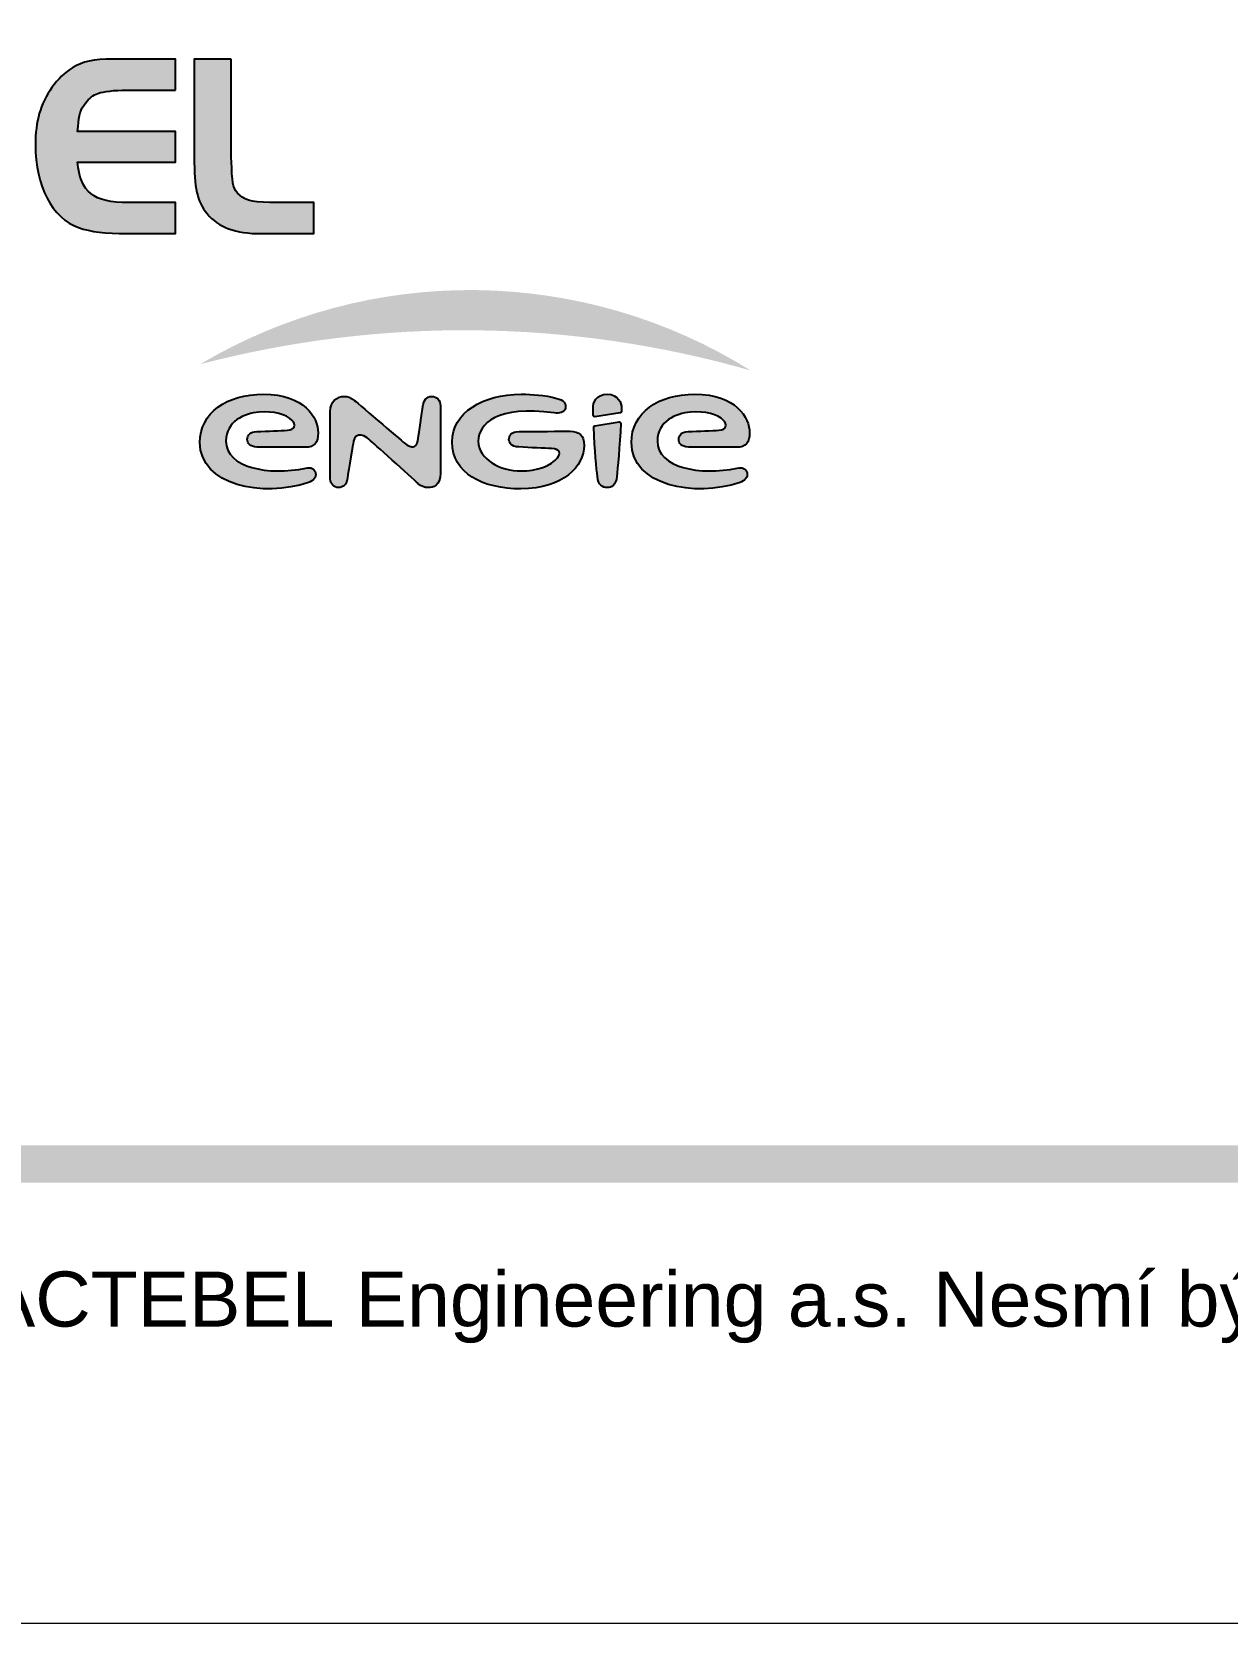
# Paper-space layout 'A3' of a CAD drawing. Header units: millimetres. Extents: x 151 to 571, y 160 to 457.
# Drawn here: x 221.73 to 254.29, y 159.96 to 203.32 of the extents above; entities that cross this region are included whole.
import ezdxf
from ezdxf.enums import TextEntityAlignment as Align

# ---------------------------------------------------------------- set-up
doc = ezdxf.new("R2010")
doc.units = ezdxf.units.MM
doc.header["$LTSCALE"] = 0.5
doc.layers.add('Border', color=7, linetype='Continuous', lineweight=0)
doc.layers.add('Border_TextCZ', color=7, linetype='Continuous', lineweight=0)
for name, color, linetype in [('Border_TextCZAtr', 7, 'Continuous'), ('BorderBW', 7, 'Continuous'), ('BorderColor', 7, 'Continuous')]:
    doc.layers.add(name, color=color, linetype=linetype)
doc.styles.add('Arial Unicode', font='ARIALUNI.TTF', dxfattribs={"width": 1.428571, "height": 0.007})
doc.styles.add('Arial_1.5', font='arial.ttf', dxfattribs={"height": 1.5})
doc.styles.add('Arial_4.0', font='arial.ttf', dxfattribs={"width": 0.9, "height": 4})
doc.styles.add('Arial_6.5', font='arial.ttf', dxfattribs={"width": 0.8, "height": 6.5})

# ---------------------------------------------------------------- blocks, each defined once
blk = doc.blocks.new('LogoTE')
at = {"layer": 'BorderColor', "true_color": 0x1c2691, "extrusion": (0, 0, -1)}
h = blk.add_hatch(color=164, dxfattribs=at)
edge = h.paths.add_edge_path()
edge.add_line((-12.851, 6.299), (-11.09, 6.299))
edge.add_spline(control_points=[(-11.09, 6.299), (-10.611, 6.299), (-10.253, 6.26), (-10.037, 6.184), (-9.867, 6.126), (-9.705, 6.004), (-9.583, 5.833), (-9.4, 5.603), (-9.344, 5.405), (-9.315, 4.977)], knot_values=[0, 0, 0, 0, 0.333333, 0.333333, 0.333333, 0.666667, 0.666667, 0.666667, 1, 1, 1, 1], degree=3, periodic=0)
edge.add_line((-9.315, 4.977), (-9.296, 4.805))
edge.add_line((-9.296, 4.805), (-12.851, 4.805))
edge.add_line((-12.851, 4.805), (-12.851, 3.683))
edge.add_line((-12.851, 3.683), (-9.296, 3.683))
edge.add_spline(control_points=[(-9.296, 3.683), (-9.392, 2.59), (-9.867, 2.219), (-11.146, 2.219)], knot_values=[0, 0, 0, 0, 1, 1, 1, 1], degree=3, periodic=0)
edge.add_line((-11.146, 2.219), (-12.851, 2.219))
edge.add_line((-12.851, 2.219), (-12.851, 1.088))
edge.add_line((-12.851, 1.088), (-11.09, 1.088))
edge.add_spline(control_points=[(-11.09, 1.088), (-10.31, 1.088), (-9.76, 1.155), (-9.334, 1.306), (-8.372, 1.647), (-7.765, 2.81), (-7.765, 4.312), (-7.765, 5.167), (-7.944, 5.804), (-8.363, 6.393), (-8.573, 6.698), (-8.841, 6.946), (-9.124, 7.126), (-9.468, 7.335), (-9.887, 7.43), (-10.572, 7.43)], knot_values=[0, 0, 0, 0, 0.2, 0.2, 0.2, 0.4, 0.4, 0.4, 0.6, 0.6, 0.6, 0.8, 0.8, 0.8, 1, 1, 1, 1], degree=3, periodic=0)
edge.add_line((-10.572, 7.43), (-12.851, 7.43))
edge.add_line((-12.851, 7.43), (-12.851, 6.299))
h = blk.add_hatch(color=164, dxfattribs=at)
edge = h.paths.add_edge_path()
edge.add_line((-14.873, 7.43), (-14.873, 3.864))
edge.add_line((-14.873, 3.864), (-14.893, 3.483))
edge.add_spline(control_points=[(-14.893, 3.483), (-14.92, 2.836), (-14.959, 2.694), (-15.186, 2.486), (-15.426, 2.276), (-15.711, 2.219), (-16.584, 2.219)], knot_values=[0, 0, 0, 0, 0.5, 0.5, 0.5, 1, 1, 1, 1], degree=3, periodic=0)
edge.add_line((-16.584, 2.219), (-17.878, 2.219))
edge.add_line((-17.878, 2.219), (-17.878, 1.088))
edge.add_line((-17.878, 1.088), (-15.976, 1.088))
edge.add_spline(control_points=[(-15.976, 1.088), (-15.016, 1.088), (-14.407, 1.315), (-13.999, 1.819), (-13.636, 2.257), (-13.532, 2.752), (-13.532, 3.864)], knot_values=[0, 0, 0, 0, 0.5, 0.5, 0.5, 1, 1, 1, 1], degree=3, periodic=0)
edge.add_line((-13.532, 3.864), (-13.532, 7.43))
edge.add_line((-13.532, 7.43), (-14.873, 7.43))
at = {"layer": 'BorderColor', "true_color": 0x00aaff}
blk.add_hatch(color=140, dxfattribs=at).paths.add_polyline_path([(33.736, -3.882, 0.280782), (13.747, -3.657, -0.13455)])
h = blk.add_hatch(color=140, dxfattribs=at)
edge = h.paths.add_edge_path()
edge.add_spline(control_points=[(17.582, -7.43), (16.23, -7.721), (14.685, -7.41), (14.685, -6.454), (14.685, -5.732), (15.354, -5.438), (15.88, -5.396), (16.435, -5.352), (16.867, -5.468), (17.09, -5.699), (17.229, -5.843), (17.191, -6.04), (16.918, -6.057), (16.665, -6.072), (16.195, -6.087), (15.801, -6.101), (15.579, -6.11), (15.46, -6.229), (15.46, -6.39), (15.46, -6.517), (15.555, -6.663), (15.811, -6.664), (16.179, -6.665), (17.113, -6.671), (17.577, -6.672), (17.882, -6.674), (18.033, -6.502), (18.033, -6.15), (18.033, -5.592), (17.528, -4.747), (16.049, -4.747), (14.709, -4.747), (13.74, -5.414), (13.74, -6.505), (13.74, -8.052), (16.016, -8.524), (17.685, -7.949), (17.843, -7.895), (17.985, -7.781), (17.939, -7.605), (17.901, -7.448), (17.771, -7.388), (17.582, -7.43)], knot_values=[0, 0, 0, 0, 0.071429, 0.071429, 0.071429, 0.142857, 0.142857, 0.142857, 0.214286, 0.214286, 0.214286, 0.285714, 0.285714, 0.285714, 0.357143, 0.357143, 0.357143, 0.428571, 0.428571, 0.428571, 0.5, 0.5, 0.5, 0.571429, 0.571429, 0.571429, 0.642857, 0.642857, 0.642857, 0.714286, 0.714286, 0.714286, 0.785714, 0.785714, 0.785714, 0.857143, 0.857143, 0.857143, 0.928571, 0.928571, 0.928571, 1, 1, 1, 1], degree=3, periodic=0)
h = blk.add_hatch(color=140, dxfattribs=at)
edge = h.paths.add_edge_path()
edge.add_spline(control_points=[(22.16, -4.825), (21.962, -4.825), (21.858, -4.988), (21.834, -5.186), (21.805, -5.404), (21.689, -6.164), (21.663, -6.356), (21.649, -6.472), (21.64, -6.593), (21.527, -6.642), (21.416, -6.692), (21.279, -6.616), (21.162, -6.517)], knot_values=[0, 0, 0, 0, 0.25, 0.25, 0.25, 0.5, 0.5, 0.5, 0.75, 0.75, 0.75, 1, 1, 1, 1], degree=3, periodic=0)
edge.add_line((21.162, -6.517), (19.324, -4.952))
edge.add_spline(control_points=[(19.324, -4.952), (19.227, -4.866), (19.102, -4.825), (18.983, -4.825), (18.724, -4.825), (18.474, -4.986), (18.474, -5.381)], knot_values=[0, 0, 0, 0, 0.5, 0.5, 0.5, 1, 1, 1, 1], degree=3, periodic=0)
edge.add_line((18.474, -5.381), (18.474, -7.825))
edge.add_spline(control_points=[(18.474, -7.825), (18.474, -8.015), (18.608, -8.137), (18.768, -8.137), (18.945, -8.137), (19.06, -8.02), (19.086, -7.848), (19.086, -7.848), (19.276, -6.683), (19.299, -6.553), (19.324, -6.402), (19.348, -6.283), (19.494, -6.239), (19.625, -6.197), (19.751, -6.274), (19.938, -6.437), (20.121, -6.596), (21.671, -7.996), (21.671, -7.996), (21.789, -8.096), (21.875, -8.137), (22.043, -8.137), (22.195, -8.137), (22.472, -8.075), (22.472, -7.609)], knot_values=[0, 0, 0, 0, 0.125, 0.125, 0.125, 0.25, 0.25, 0.25, 0.375, 0.375, 0.375, 0.5, 0.5, 0.5, 0.625, 0.625, 0.625, 0.75, 0.75, 0.75, 0.875, 0.875, 0.875, 1, 1, 1, 1], degree=3, periodic=0)
edge.add_line((22.472, -7.609), (22.472, -5.175))
edge.add_spline(control_points=[(22.472, -5.175), (22.472, -4.949), (22.333, -4.825), (22.16, -4.825)], knot_values=[0, 0, 0, 0, 1, 1, 1, 1], degree=3, periodic=0)
h = blk.add_hatch(color=140, dxfattribs=at)
edge = h.paths.add_edge_path()
edge.add_spline(control_points=[(27.183, -6.091), (26.878, -6.091), (25.933, -6.099), (25.329, -6.1), (25.036, -6.101), (24.962, -6.258), (24.962, -6.388), (24.962, -6.502), (25.042, -6.649), (25.316, -6.663), (25.731, -6.685), (26.263, -6.709), (26.506, -6.722), (26.836, -6.738), (26.84, -6.908), (26.729, -7.053), (26.504, -7.344), (25.961, -7.535), (25.397, -7.535), (24.658, -7.535), (23.847, -7.115), (23.847, -6.45), (23.847, -5.826), (24.542, -5.138), (26.606, -5.428), (26.788, -5.454), (26.967, -5.421), (27.012, -5.253), (27.059, -5.075), (26.943, -4.96), (26.708, -4.898), (26.241, -4.775), (25.814, -4.747), (25.407, -4.747), (24.016, -4.747), (22.903, -5.41), (22.903, -6.481), (22.903, -7.625), (24.013, -8.185), (25.397, -8.185), (26.942, -8.185), (27.695, -7.344), (27.695, -6.609), (27.695, -6.234), (27.504, -6.091), (27.183, -6.091)], knot_values=[0, 0, 0, 0, 0.066667, 0.066667, 0.066667, 0.133333, 0.133333, 0.133333, 0.2, 0.2, 0.2, 0.266667, 0.266667, 0.266667, 0.333333, 0.333333, 0.333333, 0.4, 0.4, 0.4, 0.466667, 0.466667, 0.466667, 0.533333, 0.533333, 0.533333, 0.6, 0.6, 0.6, 0.666667, 0.666667, 0.666667, 0.733333, 0.733333, 0.733333, 0.8, 0.8, 0.8, 0.866667, 0.866667, 0.866667, 0.933333, 0.933333, 0.933333, 1, 1, 1, 1], degree=3, periodic=0)
h = blk.add_hatch(color=140, dxfattribs=at)
edge = h.paths.add_edge_path()
edge.add_spline(control_points=[(28.532, -4.747), (28.128, -4.747), (28.01, -5.062), (28.016, -5.256), (28.017, -5.292), (28.02, -5.392), (28.026, -5.516), (28.027, -5.544), (28.053, -5.57), (28.087, -5.566)], knot_values=[0, 0, 0, 0, 0.333333, 0.333333, 0.333333, 0.666667, 0.666667, 0.666667, 1, 1, 1, 1], degree=3, periodic=0)
edge.add_line((28.087, -5.566), (29.004, -5.417))
edge.add_spline(control_points=[(29.004, -5.417), (29.033, -5.411), (29.047, -5.39), (29.048, -5.367), (29.051, -5.323), (29.052, -5.279), (29.052, -5.258), (29.057, -5.072), (28.937, -4.747), (28.532, -4.747)], knot_values=[0, 0, 0, 0, 0.333333, 0.333333, 0.333333, 0.666667, 0.666667, 0.666667, 1, 1, 1, 1], degree=3, periodic=0)
h = blk.add_hatch(color=140, dxfattribs=at)
edge = h.paths.add_edge_path()
edge.add_spline(control_points=[(33.25, -7.43), (31.9, -7.721), (30.354, -7.41), (30.354, -6.454), (30.354, -5.732), (31.024, -5.438), (31.551, -5.396), (32.103, -5.352), (32.538, -5.468), (32.76, -5.699), (32.9, -5.843), (32.861, -6.04), (32.587, -6.057), (32.336, -6.072), (31.863, -6.087), (31.471, -6.101), (31.249, -6.11), (31.13, -6.229), (31.13, -6.39), (31.13, -6.517), (31.226, -6.663), (31.481, -6.664), (31.85, -6.665), (32.783, -6.671), (33.247, -6.672), (33.552, -6.674), (33.704, -6.502), (33.704, -6.15), (33.704, -5.592), (33.197, -4.747), (31.719, -4.747), (30.379, -4.747), (29.41, -5.414), (29.41, -6.505), (29.41, -8.052), (31.687, -8.524), (33.355, -7.949), (33.512, -7.895), (33.656, -7.781), (33.61, -7.605), (33.571, -7.448), (33.441, -7.388), (33.25, -7.43)], knot_values=[0, 0, 0, 0, 0.071429, 0.071429, 0.071429, 0.142857, 0.142857, 0.142857, 0.214286, 0.214286, 0.214286, 0.285714, 0.285714, 0.285714, 0.357143, 0.357143, 0.357143, 0.428571, 0.428571, 0.428571, 0.5, 0.5, 0.5, 0.571429, 0.571429, 0.571429, 0.642857, 0.642857, 0.642857, 0.714286, 0.714286, 0.714286, 0.785714, 0.785714, 0.785714, 0.857143, 0.857143, 0.857143, 0.928571, 0.928571, 0.928571, 1, 1, 1, 1], degree=3, periodic=0)
h = blk.add_hatch(color=140, dxfattribs=at)
edge = h.paths.add_edge_path()
edge.add_spline(control_points=[(28.042, -5.942), (28.073, -6.786), (28.151, -7.485), (28.174, -7.731), (28.203, -8.047), (28.366, -8.137), (28.53, -8.137), (28.688, -8.137), (28.855, -8.055), (28.884, -7.734), (28.907, -7.463), (28.987, -6.628), (29.026, -5.803), (29.028, -5.76), (28.997, -5.741), (28.964, -5.747)], knot_values=[0, 0, 0, 0, 0.2, 0.2, 0.2, 0.4, 0.4, 0.4, 0.6, 0.6, 0.6, 0.8, 0.8, 0.8, 1, 1, 1, 1], degree=3, periodic=0)
edge.add_line((28.964, -5.747), (28.085, -5.89))
edge.add_spline(control_points=[(28.085, -5.89), (28.061, -5.896), (28.041, -5.917), (28.042, -5.942)], knot_values=[0, 0, 0, 0, 1, 1, 1, 1], degree=3, periodic=0)
at = {"layer": 'BorderColor', "color": 164, "true_color": 0x1c2691}
for points, knots in [([(12.851, 6.299), (12.851, 6.299), (11.09, 6.299), (11.09, 6.299), (10.611, 6.299), (10.253, 6.26), (10.037, 6.184), (9.867, 6.126), (9.705, 6.004), (9.583, 5.833), (9.4, 5.603), (9.344, 5.405), (9.315, 4.977), (9.315, 4.977), (9.296, 4.805), (9.296, 4.805), (9.296, 4.805), (12.851, 4.805), (12.851, 4.805), (12.851, 4.805), (12.851, 3.683), (12.851, 3.683), (12.851, 3.683), (9.296, 3.683), (9.296, 3.683), (9.392, 2.59), (9.867, 2.219), (11.146, 2.219), (11.146, 2.219), (12.851, 2.219), (12.851, 2.219), (12.851, 2.219), (12.851, 1.088), (12.851, 1.088), (12.851, 1.088), (11.09, 1.088), (11.09, 1.088), (10.31, 1.088), (9.76, 1.155), (9.334, 1.306), (8.372, 1.647), (7.765, 2.81), (7.765, 4.312), (7.765, 5.167), (7.944, 5.804), (8.363, 6.393), (8.573, 6.698), (8.841, 6.946), (9.124, 7.126), (9.468, 7.335), (9.887, 7.43), (10.572, 7.43), (10.572, 7.43), (12.851, 7.43), (12.851, 7.43), (12.851, 7.43), (12.851, 6.299), (12.851, 6.299)], [0, 0, 0, 0, 1, 1, 1, 2, 2, 2, 3, 3, 3, 4, 4, 4, 5, 5, 5, 6, 6, 6, 7, 7, 7, 8, 8, 8, 9, 9, 9, 10, 10, 10, 11, 11, 11, 12, 12, 12, 13, 13, 13, 14, 14, 14, 15, 15, 15, 16, 16, 16, 17, 17, 17, 18, 18, 18, 19, 19, 19, 19]), ([(14.873, 7.43), (14.873, 7.43), (14.873, 3.864), (14.873, 3.864), (14.873, 3.864), (14.893, 3.483), (14.893, 3.483), (14.92, 2.836), (14.959, 2.694), (15.186, 2.486), (15.426, 2.276), (15.711, 2.219), (16.584, 2.219), (16.584, 2.219), (17.878, 2.219), (17.878, 2.219), (17.878, 2.219), (17.878, 1.088), (17.878, 1.088), (17.878, 1.088), (16.439, 1.088), (16.439, 1.088), (16.439, 1.088), (15.976, 1.088), (15.976, 1.088), (15.016, 1.088), (14.407, 1.315), (13.999, 1.819), (13.636, 2.257), (13.532, 2.752), (13.532, 3.864), (13.532, 3.864), (13.532, 7.43), (13.532, 7.43), (13.532, 7.43), (14.873, 7.43), (14.873, 7.43)], [0, 0, 0, 0, 1, 1, 1, 2, 2, 2, 3, 3, 3, 4, 4, 4, 5, 5, 5, 6, 6, 6, 7, 7, 7, 8, 8, 8, 9, 9, 9, 10, 10, 10, 11, 11, 11, 12, 12, 12, 12])]:
    blk.add_open_spline(points, degree=3, knots=knots, dxfattribs=at)
at = {"layer": 'BorderColor', "color": 140, "true_color": 0x00aaff}
for points, knots in [([(17.582, -7.43), (16.23, -7.721), (14.685, -7.41), (14.685, -6.454), (14.685, -5.732), (15.354, -5.438), (15.88, -5.396), (16.435, -5.352), (16.867, -5.468), (17.09, -5.699), (17.229, -5.843), (17.191, -6.04), (16.918, -6.057), (16.665, -6.072), (16.195, -6.087), (15.801, -6.101), (15.579, -6.11), (15.46, -6.229), (15.46, -6.39), (15.46, -6.517), (15.555, -6.663), (15.811, -6.664), (16.179, -6.665), (17.113, -6.671), (17.577, -6.672), (17.882, -6.674), (18.033, -6.502), (18.033, -6.15), (18.033, -5.592), (17.528, -4.747), (16.049, -4.747), (14.709, -4.747), (13.74, -5.414), (13.74, -6.505), (13.74, -8.052), (16.016, -8.524), (17.685, -7.949), (17.843, -7.895), (17.985, -7.781), (17.939, -7.605), (17.901, -7.448), (17.771, -7.388), (17.582, -7.43)], [0, 0, 0, 0, 1, 1, 1, 2, 2, 2, 3, 3, 3, 4, 4, 4, 5, 5, 5, 6, 6, 6, 7, 7, 7, 8, 8, 8, 9, 9, 9, 10, 10, 10, 11, 11, 11, 12, 12, 12, 13, 13, 13, 14, 14, 14, 14]), ([(22.16, -4.825), (21.962, -4.825), (21.858, -4.988), (21.834, -5.186), (21.805, -5.404), (21.689, -6.164), (21.663, -6.356), (21.649, -6.472), (21.64, -6.593), (21.527, -6.642), (21.416, -6.692), (21.279, -6.616), (21.162, -6.517), (21.046, -6.418), (19.324, -4.952), (19.324, -4.952), (19.227, -4.866), (19.102, -4.825), (18.983, -4.825), (18.724, -4.825), (18.474, -4.986), (18.474, -5.381), (18.474, -5.381), (18.474, -7.825), (18.474, -7.825), (18.474, -8.015), (18.608, -8.137), (18.768, -8.137), (18.945, -8.137), (19.06, -8.02), (19.086, -7.848), (19.086, -7.848), (19.276, -6.683), (19.299, -6.553), (19.324, -6.402), (19.348, -6.283), (19.494, -6.239), (19.625, -6.197), (19.751, -6.274), (19.938, -6.437), (20.121, -6.596), (21.671, -7.996), (21.671, -7.996), (21.789, -8.096), (21.875, -8.137), (22.043, -8.137), (22.195, -8.137), (22.472, -8.075), (22.472, -7.609), (22.472, -7.609), (22.472, -5.175), (22.472, -5.175), (22.472, -4.949), (22.333, -4.825), (22.16, -4.825)], [0, 0, 0, 0, 1, 1, 1, 2, 2, 2, 3, 3, 3, 4, 4, 4, 5, 5, 5, 6, 6, 6, 7, 7, 7, 8, 8, 8, 9, 9, 9, 10, 10, 10, 11, 11, 11, 12, 12, 12, 13, 13, 13, 14, 14, 14, 15, 15, 15, 16, 16, 16, 17, 17, 17, 18, 18, 18, 18]), ([(27.183, -6.091), (26.878, -6.091), (25.933, -6.099), (25.329, -6.1), (25.036, -6.101), (24.962, -6.258), (24.962, -6.388), (24.962, -6.502), (25.042, -6.649), (25.316, -6.663), (25.731, -6.685), (26.263, -6.709), (26.506, -6.722), (26.836, -6.738), (26.84, -6.908), (26.729, -7.053), (26.504, -7.344), (25.961, -7.535), (25.397, -7.535), (24.658, -7.535), (23.847, -7.115), (23.847, -6.45), (23.847, -5.826), (24.542, -5.138), (26.606, -5.428), (26.788, -5.454), (26.967, -5.421), (27.012, -5.253), (27.059, -5.075), (26.943, -4.96), (26.708, -4.898), (26.241, -4.775), (25.814, -4.747), (25.407, -4.747), (24.016, -4.747), (22.903, -5.41), (22.903, -6.481), (22.903, -7.625), (24.013, -8.185), (25.397, -8.185), (26.942, -8.185), (27.695, -7.344), (27.695, -6.609), (27.695, -6.234), (27.504, -6.091), (27.183, -6.091)], [0, 0, 0, 0, 1, 1, 1, 2, 2, 2, 3, 3, 3, 4, 4, 4, 5, 5, 5, 6, 6, 6, 7, 7, 7, 8, 8, 8, 9, 9, 9, 10, 10, 10, 11, 11, 11, 12, 12, 12, 13, 13, 13, 14, 14, 14, 15, 15, 15, 15]), ([(28.532, -4.747), (28.128, -4.747), (28.01, -5.062), (28.016, -5.256), (28.017, -5.292), (28.02, -5.392), (28.026, -5.516), (28.027, -5.544), (28.053, -5.57), (28.087, -5.566), (28.087, -5.566), (29.004, -5.417), (29.004, -5.417), (29.033, -5.411), (29.047, -5.39), (29.048, -5.367), (29.051, -5.323), (29.052, -5.279), (29.052, -5.258), (29.057, -5.072), (28.937, -4.747), (28.532, -4.747)], [0, 0, 0, 0, 1, 1, 1, 2, 2, 2, 3, 3, 3, 4, 4, 4, 5, 5, 5, 6, 6, 6, 7, 7, 7, 7]), ([(33.25, -7.43), (31.9, -7.721), (30.354, -7.41), (30.354, -6.454), (30.354, -5.732), (31.024, -5.438), (31.551, -5.396), (32.103, -5.352), (32.538, -5.468), (32.76, -5.699), (32.9, -5.843), (32.861, -6.04), (32.587, -6.057), (32.336, -6.072), (31.863, -6.087), (31.471, -6.101), (31.249, -6.11), (31.13, -6.229), (31.13, -6.39), (31.13, -6.517), (31.226, -6.663), (31.481, -6.664), (31.85, -6.665), (32.783, -6.671), (33.247, -6.672), (33.552, -6.674), (33.704, -6.502), (33.704, -6.15), (33.704, -5.592), (33.197, -4.747), (31.719, -4.747), (30.379, -4.747), (29.41, -5.414), (29.41, -6.505), (29.41, -8.052), (31.687, -8.524), (33.355, -7.949), (33.512, -7.895), (33.656, -7.781), (33.61, -7.605), (33.571, -7.448), (33.441, -7.388), (33.25, -7.43)], [0, 0, 0, 0, 1, 1, 1, 2, 2, 2, 3, 3, 3, 4, 4, 4, 5, 5, 5, 6, 6, 6, 7, 7, 7, 8, 8, 8, 9, 9, 9, 10, 10, 10, 11, 11, 11, 12, 12, 12, 13, 13, 13, 14, 14, 14, 14]), ([(28.042, -5.942), (28.073, -6.786), (28.151, -7.485), (28.174, -7.731), (28.203, -8.047), (28.366, -8.137), (28.53, -8.137), (28.688, -8.137), (28.855, -8.055), (28.884, -7.734), (28.907, -7.463), (28.987, -6.628), (29.026, -5.803), (29.028, -5.76), (28.997, -5.741), (28.964, -5.747), (28.964, -5.747), (28.085, -5.89), (28.085, -5.89), (28.061, -5.896), (28.041, -5.917), (28.042, -5.942)], [0, 0, 0, 0, 1, 1, 1, 2, 2, 2, 3, 3, 3, 4, 4, 4, 5, 5, 5, 6, 6, 6, 7, 7, 7, 7])]:
    blk.add_open_spline(points, degree=3, knots=knots, dxfattribs=at)
blk = doc.blocks.new('LogoTEbw')
at = {"layer": 'BorderBW', "extrusion": (0, 0, -1)}
h = blk.add_hatch(color=256, dxfattribs=at)
edge = h.paths.add_edge_path()
edge.add_line((-12.851, 6.299), (-11.09, 6.299))
edge.add_spline(control_points=[(-11.09, 6.299), (-10.611, 6.299), (-10.253, 6.26), (-10.037, 6.184), (-9.867, 6.126), (-9.705, 6.004), (-9.583, 5.833), (-9.4, 5.603), (-9.344, 5.405), (-9.315, 4.977)], knot_values=[0, 0, 0, 0, 0.333333, 0.333333, 0.333333, 0.666667, 0.666667, 0.666667, 1, 1, 1, 1], degree=3, periodic=0)
edge.add_line((-9.315, 4.977), (-9.296, 4.805))
edge.add_line((-9.296, 4.805), (-12.851, 4.805))
edge.add_line((-12.851, 4.805), (-12.851, 3.683))
edge.add_line((-12.851, 3.683), (-9.296, 3.683))
edge.add_spline(control_points=[(-9.296, 3.683), (-9.392, 2.59), (-9.867, 2.219), (-11.146, 2.219)], knot_values=[0, 0, 0, 0, 1, 1, 1, 1], degree=3, periodic=0)
edge.add_line((-11.146, 2.219), (-12.851, 2.219))
edge.add_line((-12.851, 2.219), (-12.851, 1.088))
edge.add_line((-12.851, 1.088), (-11.09, 1.088))
edge.add_spline(control_points=[(-11.09, 1.088), (-10.31, 1.088), (-9.76, 1.155), (-9.334, 1.306), (-8.372, 1.647), (-7.765, 2.81), (-7.765, 4.312), (-7.765, 5.167), (-7.944, 5.804), (-8.363, 6.393), (-8.573, 6.698), (-8.841, 6.946), (-9.124, 7.126), (-9.468, 7.335), (-9.887, 7.43), (-10.572, 7.43)], knot_values=[0, 0, 0, 0, 0.2, 0.2, 0.2, 0.4, 0.4, 0.4, 0.6, 0.6, 0.6, 0.8, 0.8, 0.8, 1, 1, 1, 1], degree=3, periodic=0)
edge.add_line((-10.572, 7.43), (-12.851, 7.43))
edge.add_line((-12.851, 7.43), (-12.851, 6.299))
h = blk.add_hatch(color=256, dxfattribs=at)
edge = h.paths.add_edge_path()
edge.add_line((-14.873, 7.43), (-14.873, 3.864))
edge.add_line((-14.873, 3.864), (-14.893, 3.483))
edge.add_spline(control_points=[(-14.893, 3.483), (-14.92, 2.836), (-14.959, 2.694), (-15.186, 2.486), (-15.426, 2.276), (-15.711, 2.219), (-16.584, 2.219)], knot_values=[0, 0, 0, 0, 0.5, 0.5, 0.5, 1, 1, 1, 1], degree=3, periodic=0)
edge.add_line((-16.584, 2.219), (-17.878, 2.219))
edge.add_line((-17.878, 2.219), (-17.878, 1.088))
edge.add_line((-17.878, 1.088), (-15.976, 1.088))
edge.add_spline(control_points=[(-15.976, 1.088), (-15.016, 1.088), (-14.407, 1.315), (-13.999, 1.819), (-13.636, 2.257), (-13.532, 2.752), (-13.532, 3.864)], knot_values=[0, 0, 0, 0, 0.5, 0.5, 0.5, 1, 1, 1, 1], degree=3, periodic=0)
edge.add_line((-13.532, 3.864), (-13.532, 7.43))
edge.add_line((-13.532, 7.43), (-14.873, 7.43))
at = {"layer": 'BorderBW'}
blk.add_hatch(color=256, dxfattribs=at).paths.add_polyline_path([(33.736, -3.882, 0.280782), (13.747, -3.657, -0.13455)])
h = blk.add_hatch(color=256, dxfattribs=at)
edge = h.paths.add_edge_path()
edge.add_spline(control_points=[(17.582, -7.43), (16.23, -7.721), (14.685, -7.41), (14.685, -6.454), (14.685, -5.732), (15.354, -5.438), (15.88, -5.396), (16.435, -5.352), (16.867, -5.468), (17.09, -5.699), (17.229, -5.843), (17.191, -6.04), (16.918, -6.057), (16.665, -6.072), (16.195, -6.087), (15.801, -6.101), (15.579, -6.11), (15.46, -6.229), (15.46, -6.39), (15.46, -6.517), (15.555, -6.663), (15.811, -6.664), (16.179, -6.665), (17.113, -6.671), (17.577, -6.672), (17.882, -6.674), (18.033, -6.502), (18.033, -6.15), (18.033, -5.592), (17.528, -4.747), (16.049, -4.747), (14.709, -4.747), (13.74, -5.414), (13.74, -6.505), (13.74, -8.052), (16.016, -8.524), (17.685, -7.949), (17.843, -7.895), (17.985, -7.781), (17.939, -7.605), (17.901, -7.448), (17.771, -7.388), (17.582, -7.43)], knot_values=[0, 0, 0, 0, 0.071429, 0.071429, 0.071429, 0.142857, 0.142857, 0.142857, 0.214286, 0.214286, 0.214286, 0.285714, 0.285714, 0.285714, 0.357143, 0.357143, 0.357143, 0.428571, 0.428571, 0.428571, 0.5, 0.5, 0.5, 0.571429, 0.571429, 0.571429, 0.642857, 0.642857, 0.642857, 0.714286, 0.714286, 0.714286, 0.785714, 0.785714, 0.785714, 0.857143, 0.857143, 0.857143, 0.928571, 0.928571, 0.928571, 1, 1, 1, 1], degree=3, periodic=0)
h = blk.add_hatch(color=256, dxfattribs=at)
edge = h.paths.add_edge_path()
edge.add_spline(control_points=[(22.16, -4.825), (21.962, -4.825), (21.858, -4.988), (21.834, -5.186), (21.805, -5.404), (21.689, -6.164), (21.663, -6.356), (21.649, -6.472), (21.64, -6.593), (21.527, -6.642), (21.416, -6.692), (21.279, -6.616), (21.162, -6.517)], knot_values=[0, 0, 0, 0, 0.25, 0.25, 0.25, 0.5, 0.5, 0.5, 0.75, 0.75, 0.75, 1, 1, 1, 1], degree=3, periodic=0)
edge.add_line((21.162, -6.517), (19.324, -4.952))
edge.add_spline(control_points=[(19.324, -4.952), (19.227, -4.866), (19.102, -4.825), (18.983, -4.825), (18.724, -4.825), (18.474, -4.986), (18.474, -5.381)], knot_values=[0, 0, 0, 0, 0.5, 0.5, 0.5, 1, 1, 1, 1], degree=3, periodic=0)
edge.add_line((18.474, -5.381), (18.474, -7.825))
edge.add_spline(control_points=[(18.474, -7.825), (18.474, -8.015), (18.608, -8.137), (18.768, -8.137), (18.945, -8.137), (19.06, -8.02), (19.086, -7.848), (19.086, -7.848), (19.276, -6.683), (19.299, -6.553), (19.324, -6.402), (19.348, -6.283), (19.494, -6.239), (19.625, -6.197), (19.751, -6.274), (19.938, -6.437), (20.121, -6.596), (21.671, -7.996), (21.671, -7.996), (21.789, -8.096), (21.875, -8.137), (22.043, -8.137), (22.195, -8.137), (22.472, -8.075), (22.472, -7.609)], knot_values=[0, 0, 0, 0, 0.125, 0.125, 0.125, 0.25, 0.25, 0.25, 0.375, 0.375, 0.375, 0.5, 0.5, 0.5, 0.625, 0.625, 0.625, 0.75, 0.75, 0.75, 0.875, 0.875, 0.875, 1, 1, 1, 1], degree=3, periodic=0)
edge.add_line((22.472, -7.609), (22.472, -5.175))
edge.add_spline(control_points=[(22.472, -5.175), (22.472, -4.949), (22.333, -4.825), (22.16, -4.825)], knot_values=[0, 0, 0, 0, 1, 1, 1, 1], degree=3, periodic=0)
h = blk.add_hatch(color=256, dxfattribs=at)
edge = h.paths.add_edge_path()
edge.add_spline(control_points=[(27.183, -6.091), (26.878, -6.091), (25.933, -6.099), (25.329, -6.1), (25.036, -6.101), (24.962, -6.258), (24.962, -6.388), (24.962, -6.502), (25.042, -6.649), (25.316, -6.663), (25.731, -6.685), (26.263, -6.709), (26.506, -6.722), (26.836, -6.738), (26.84, -6.908), (26.729, -7.053), (26.504, -7.344), (25.961, -7.535), (25.397, -7.535), (24.658, -7.535), (23.847, -7.115), (23.847, -6.45), (23.847, -5.826), (24.542, -5.138), (26.606, -5.428), (26.788, -5.454), (26.967, -5.421), (27.012, -5.253), (27.059, -5.075), (26.943, -4.96), (26.708, -4.898), (26.241, -4.775), (25.814, -4.747), (25.407, -4.747), (24.016, -4.747), (22.903, -5.41), (22.903, -6.481), (22.903, -7.625), (24.013, -8.185), (25.397, -8.185), (26.942, -8.185), (27.695, -7.344), (27.695, -6.609), (27.695, -6.234), (27.504, -6.091), (27.183, -6.091)], knot_values=[0, 0, 0, 0, 0.066667, 0.066667, 0.066667, 0.133333, 0.133333, 0.133333, 0.2, 0.2, 0.2, 0.266667, 0.266667, 0.266667, 0.333333, 0.333333, 0.333333, 0.4, 0.4, 0.4, 0.466667, 0.466667, 0.466667, 0.533333, 0.533333, 0.533333, 0.6, 0.6, 0.6, 0.666667, 0.666667, 0.666667, 0.733333, 0.733333, 0.733333, 0.8, 0.8, 0.8, 0.866667, 0.866667, 0.866667, 0.933333, 0.933333, 0.933333, 1, 1, 1, 1], degree=3, periodic=0)
h = blk.add_hatch(color=256, dxfattribs=at)
edge = h.paths.add_edge_path()
edge.add_spline(control_points=[(28.532, -4.747), (28.128, -4.747), (28.01, -5.062), (28.016, -5.256), (28.017, -5.292), (28.02, -5.392), (28.026, -5.516), (28.027, -5.544), (28.053, -5.57), (28.087, -5.566)], knot_values=[0, 0, 0, 0, 0.333333, 0.333333, 0.333333, 0.666667, 0.666667, 0.666667, 1, 1, 1, 1], degree=3, periodic=0)
edge.add_line((28.087, -5.566), (29.004, -5.417))
edge.add_spline(control_points=[(29.004, -5.417), (29.033, -5.411), (29.047, -5.39), (29.048, -5.367), (29.051, -5.323), (29.052, -5.279), (29.052, -5.258), (29.057, -5.072), (28.937, -4.747), (28.532, -4.747)], knot_values=[0, 0, 0, 0, 0.333333, 0.333333, 0.333333, 0.666667, 0.666667, 0.666667, 1, 1, 1, 1], degree=3, periodic=0)
h = blk.add_hatch(color=256, dxfattribs=at)
edge = h.paths.add_edge_path()
edge.add_spline(control_points=[(33.25, -7.43), (31.9, -7.721), (30.354, -7.41), (30.354, -6.454), (30.354, -5.732), (31.024, -5.438), (31.551, -5.396), (32.103, -5.352), (32.538, -5.468), (32.76, -5.699), (32.9, -5.843), (32.861, -6.04), (32.587, -6.057), (32.336, -6.072), (31.863, -6.087), (31.471, -6.101), (31.249, -6.11), (31.13, -6.229), (31.13, -6.39), (31.13, -6.517), (31.226, -6.663), (31.481, -6.664), (31.85, -6.665), (32.783, -6.671), (33.247, -6.672), (33.552, -6.674), (33.704, -6.502), (33.704, -6.15), (33.704, -5.592), (33.197, -4.747), (31.719, -4.747), (30.379, -4.747), (29.41, -5.414), (29.41, -6.505), (29.41, -8.052), (31.687, -8.524), (33.355, -7.949), (33.512, -7.895), (33.656, -7.781), (33.61, -7.605), (33.571, -7.448), (33.441, -7.388), (33.25, -7.43)], knot_values=[0, 0, 0, 0, 0.071429, 0.071429, 0.071429, 0.142857, 0.142857, 0.142857, 0.214286, 0.214286, 0.214286, 0.285714, 0.285714, 0.285714, 0.357143, 0.357143, 0.357143, 0.428571, 0.428571, 0.428571, 0.5, 0.5, 0.5, 0.571429, 0.571429, 0.571429, 0.642857, 0.642857, 0.642857, 0.714286, 0.714286, 0.714286, 0.785714, 0.785714, 0.785714, 0.857143, 0.857143, 0.857143, 0.928571, 0.928571, 0.928571, 1, 1, 1, 1], degree=3, periodic=0)
h = blk.add_hatch(color=256, dxfattribs=at)
edge = h.paths.add_edge_path()
edge.add_spline(control_points=[(28.042, -5.942), (28.073, -6.786), (28.151, -7.485), (28.174, -7.731), (28.203, -8.047), (28.366, -8.137), (28.53, -8.137), (28.688, -8.137), (28.855, -8.055), (28.884, -7.734), (28.907, -7.463), (28.987, -6.628), (29.026, -5.803), (29.028, -5.76), (28.997, -5.741), (28.964, -5.747)], knot_values=[0, 0, 0, 0, 0.2, 0.2, 0.2, 0.4, 0.4, 0.4, 0.6, 0.6, 0.6, 0.8, 0.8, 0.8, 1, 1, 1, 1], degree=3, periodic=0)
edge.add_line((28.964, -5.747), (28.085, -5.89))
edge.add_spline(control_points=[(28.085, -5.89), (28.061, -5.896), (28.041, -5.917), (28.042, -5.942)], knot_values=[0, 0, 0, 0, 1, 1, 1, 1], degree=3, periodic=0)
for points, knots in [([(12.851, 6.299), (12.851, 6.299), (11.09, 6.299), (11.09, 6.299), (10.611, 6.299), (10.253, 6.26), (10.037, 6.184), (9.867, 6.126), (9.705, 6.004), (9.583, 5.833), (9.4, 5.603), (9.344, 5.405), (9.315, 4.977), (9.315, 4.977), (9.296, 4.805), (9.296, 4.805), (9.296, 4.805), (12.851, 4.805), (12.851, 4.805), (12.851, 4.805), (12.851, 3.683), (12.851, 3.683), (12.851, 3.683), (9.296, 3.683), (9.296, 3.683), (9.392, 2.59), (9.867, 2.219), (11.146, 2.219), (11.146, 2.219), (12.851, 2.219), (12.851, 2.219), (12.851, 2.219), (12.851, 1.088), (12.851, 1.088), (12.851, 1.088), (11.09, 1.088), (11.09, 1.088), (10.31, 1.088), (9.76, 1.155), (9.334, 1.306), (8.372, 1.647), (7.765, 2.81), (7.765, 4.312), (7.765, 5.167), (7.944, 5.804), (8.363, 6.393), (8.573, 6.698), (8.841, 6.946), (9.124, 7.126), (9.468, 7.335), (9.887, 7.43), (10.572, 7.43), (10.572, 7.43), (12.851, 7.43), (12.851, 7.43), (12.851, 7.43), (12.851, 6.299), (12.851, 6.299)], [0, 0, 0, 0, 1, 1, 1, 2, 2, 2, 3, 3, 3, 4, 4, 4, 5, 5, 5, 6, 6, 6, 7, 7, 7, 8, 8, 8, 9, 9, 9, 10, 10, 10, 11, 11, 11, 12, 12, 12, 13, 13, 13, 14, 14, 14, 15, 15, 15, 16, 16, 16, 17, 17, 17, 18, 18, 18, 19, 19, 19, 19]), ([(14.873, 7.43), (14.873, 7.43), (14.873, 3.864), (14.873, 3.864), (14.873, 3.864), (14.893, 3.483), (14.893, 3.483), (14.92, 2.836), (14.959, 2.694), (15.186, 2.486), (15.426, 2.276), (15.711, 2.219), (16.584, 2.219), (16.584, 2.219), (17.878, 2.219), (17.878, 2.219), (17.878, 2.219), (17.878, 1.088), (17.878, 1.088), (17.878, 1.088), (16.439, 1.088), (16.439, 1.088), (16.439, 1.088), (15.976, 1.088), (15.976, 1.088), (15.016, 1.088), (14.407, 1.315), (13.999, 1.819), (13.636, 2.257), (13.532, 2.752), (13.532, 3.864), (13.532, 3.864), (13.532, 7.43), (13.532, 7.43), (13.532, 7.43), (14.873, 7.43), (14.873, 7.43)], [0, 0, 0, 0, 1, 1, 1, 2, 2, 2, 3, 3, 3, 4, 4, 4, 5, 5, 5, 6, 6, 6, 7, 7, 7, 8, 8, 8, 9, 9, 9, 10, 10, 10, 11, 11, 11, 12, 12, 12, 12]), ([(17.582, -7.43), (16.23, -7.721), (14.685, -7.41), (14.685, -6.454), (14.685, -5.732), (15.354, -5.438), (15.88, -5.396), (16.435, -5.352), (16.867, -5.468), (17.09, -5.699), (17.229, -5.843), (17.191, -6.04), (16.918, -6.057), (16.665, -6.072), (16.195, -6.087), (15.801, -6.101), (15.579, -6.11), (15.46, -6.229), (15.46, -6.39), (15.46, -6.517), (15.555, -6.663), (15.811, -6.664), (16.179, -6.665), (17.113, -6.671), (17.577, -6.672), (17.882, -6.674), (18.033, -6.502), (18.033, -6.15), (18.033, -5.592), (17.528, -4.747), (16.049, -4.747), (14.709, -4.747), (13.74, -5.414), (13.74, -6.505), (13.74, -8.052), (16.016, -8.524), (17.685, -7.949), (17.843, -7.895), (17.985, -7.781), (17.939, -7.605), (17.901, -7.448), (17.771, -7.388), (17.582, -7.43)], [0, 0, 0, 0, 1, 1, 1, 2, 2, 2, 3, 3, 3, 4, 4, 4, 5, 5, 5, 6, 6, 6, 7, 7, 7, 8, 8, 8, 9, 9, 9, 10, 10, 10, 11, 11, 11, 12, 12, 12, 13, 13, 13, 14, 14, 14, 14]), ([(22.16, -4.825), (21.962, -4.825), (21.858, -4.988), (21.834, -5.186), (21.805, -5.404), (21.689, -6.164), (21.663, -6.356), (21.649, -6.472), (21.64, -6.593), (21.527, -6.642), (21.416, -6.692), (21.279, -6.616), (21.162, -6.517), (21.046, -6.418), (19.324, -4.952), (19.324, -4.952), (19.227, -4.866), (19.102, -4.825), (18.983, -4.825), (18.724, -4.825), (18.474, -4.986), (18.474, -5.381), (18.474, -5.381), (18.474, -7.825), (18.474, -7.825), (18.474, -8.015), (18.608, -8.137), (18.768, -8.137), (18.945, -8.137), (19.06, -8.02), (19.086, -7.848), (19.086, -7.848), (19.276, -6.683), (19.299, -6.553), (19.324, -6.402), (19.348, -6.283), (19.494, -6.239), (19.625, -6.197), (19.751, -6.274), (19.938, -6.437), (20.121, -6.596), (21.671, -7.996), (21.671, -7.996), (21.789, -8.096), (21.875, -8.137), (22.043, -8.137), (22.195, -8.137), (22.472, -8.075), (22.472, -7.609), (22.472, -7.609), (22.472, -5.175), (22.472, -5.175), (22.472, -4.949), (22.333, -4.825), (22.16, -4.825)], [0, 0, 0, 0, 1, 1, 1, 2, 2, 2, 3, 3, 3, 4, 4, 4, 5, 5, 5, 6, 6, 6, 7, 7, 7, 8, 8, 8, 9, 9, 9, 10, 10, 10, 11, 11, 11, 12, 12, 12, 13, 13, 13, 14, 14, 14, 15, 15, 15, 16, 16, 16, 17, 17, 17, 18, 18, 18, 18]), ([(27.183, -6.091), (26.878, -6.091), (25.933, -6.099), (25.329, -6.1), (25.036, -6.101), (24.962, -6.258), (24.962, -6.388), (24.962, -6.502), (25.042, -6.649), (25.316, -6.663), (25.731, -6.685), (26.263, -6.709), (26.506, -6.722), (26.836, -6.738), (26.84, -6.908), (26.729, -7.053), (26.504, -7.344), (25.961, -7.535), (25.397, -7.535), (24.658, -7.535), (23.847, -7.115), (23.847, -6.45), (23.847, -5.826), (24.542, -5.138), (26.606, -5.428), (26.788, -5.454), (26.967, -5.421), (27.012, -5.253), (27.059, -5.075), (26.943, -4.96), (26.708, -4.898), (26.241, -4.775), (25.814, -4.747), (25.407, -4.747), (24.016, -4.747), (22.903, -5.41), (22.903, -6.481), (22.903, -7.625), (24.013, -8.185), (25.397, -8.185), (26.942, -8.185), (27.695, -7.344), (27.695, -6.609), (27.695, -6.234), (27.504, -6.091), (27.183, -6.091)], [0, 0, 0, 0, 1, 1, 1, 2, 2, 2, 3, 3, 3, 4, 4, 4, 5, 5, 5, 6, 6, 6, 7, 7, 7, 8, 8, 8, 9, 9, 9, 10, 10, 10, 11, 11, 11, 12, 12, 12, 13, 13, 13, 14, 14, 14, 15, 15, 15, 15]), ([(28.532, -4.747), (28.128, -4.747), (28.01, -5.062), (28.016, -5.256), (28.017, -5.292), (28.02, -5.392), (28.026, -5.516), (28.027, -5.544), (28.053, -5.57), (28.087, -5.566), (28.087, -5.566), (29.004, -5.417), (29.004, -5.417), (29.033, -5.411), (29.047, -5.39), (29.048, -5.367), (29.051, -5.323), (29.052, -5.279), (29.052, -5.258), (29.057, -5.072), (28.937, -4.747), (28.532, -4.747)], [0, 0, 0, 0, 1, 1, 1, 2, 2, 2, 3, 3, 3, 4, 4, 4, 5, 5, 5, 6, 6, 6, 7, 7, 7, 7]), ([(33.25, -7.43), (31.9, -7.721), (30.354, -7.41), (30.354, -6.454), (30.354, -5.732), (31.024, -5.438), (31.551, -5.396), (32.103, -5.352), (32.538, -5.468), (32.76, -5.699), (32.9, -5.843), (32.861, -6.04), (32.587, -6.057), (32.336, -6.072), (31.863, -6.087), (31.471, -6.101), (31.249, -6.11), (31.13, -6.229), (31.13, -6.39), (31.13, -6.517), (31.226, -6.663), (31.481, -6.664), (31.85, -6.665), (32.783, -6.671), (33.247, -6.672), (33.552, -6.674), (33.704, -6.502), (33.704, -6.15), (33.704, -5.592), (33.197, -4.747), (31.719, -4.747), (30.379, -4.747), (29.41, -5.414), (29.41, -6.505), (29.41, -8.052), (31.687, -8.524), (33.355, -7.949), (33.512, -7.895), (33.656, -7.781), (33.61, -7.605), (33.571, -7.448), (33.441, -7.388), (33.25, -7.43)], [0, 0, 0, 0, 1, 1, 1, 2, 2, 2, 3, 3, 3, 4, 4, 4, 5, 5, 5, 6, 6, 6, 7, 7, 7, 8, 8, 8, 9, 9, 9, 10, 10, 10, 11, 11, 11, 12, 12, 12, 13, 13, 13, 14, 14, 14, 14]), ([(28.042, -5.942), (28.073, -6.786), (28.151, -7.485), (28.174, -7.731), (28.203, -8.047), (28.366, -8.137), (28.53, -8.137), (28.688, -8.137), (28.855, -8.055), (28.884, -7.734), (28.907, -7.463), (28.987, -6.628), (29.026, -5.803), (29.028, -5.76), (28.997, -5.741), (28.964, -5.747), (28.964, -5.747), (28.085, -5.89), (28.085, -5.89), (28.061, -5.896), (28.041, -5.917), (28.042, -5.942)], [0, 0, 0, 0, 1, 1, 1, 2, 2, 2, 3, 3, 3, 4, 4, 4, 5, 5, 5, 6, 6, 6, 7, 7, 7, 7])]:
    blk.add_open_spline(points, degree=3, knots=knots, dxfattribs=at)
blk = doc.blocks.new('FluxA3bw')
at = {"layer": 'BorderBW', "linetype": 'Continuous'}
h = blk.add_hatch(color=7, dxfattribs=at)
h.dxf.hatch_style = 1
h.paths.add_polyline_path([(-0.506, 0.527), (-182.424, 0.527), (-386.331, 0.527, 1), (-386.331, -0.473), (-182.424, -0.473), (-0.506, -0.473, 1)])
blk = doc.blocks.new('A3_v03_CZ')
at = {"layer": 'BorderColor', "linetype": 'Continuous', "lineweight": 0, "true_color": 0x0078be}
h = blk.add_hatch(color=152, dxfattribs=at)
h.dxf.hatch_style = 1
h.paths.add_polyline_path([(70.994, 13.017), (49.089, 13.017, 1), (49.089, 12.017), (70.994, 12.017, 1)])
at = {"layer": 'BorderColor', "linetype": 'Continuous', "lineweight": 0, "true_color": 0x37b9c3}
h = blk.add_hatch(color=143, dxfattribs=at)
h.dxf.hatch_style = 1
h.paths.add_polyline_path([(132.142, 13.017), (70.994, 13.017, -1), (70.994, 12.017), (132.142, 12.017, -1)])
at = {"layer": 'Border', "color": 7, "linetype": 'Continuous', "lineweight": 0, "flags": 128}
blk.add_lwpolyline([(0, 0), (420, 0), (420, 297), (0, 297)], close=True, dxfattribs=at)
at = {"layer": 'BorderBW', "color": 7, "linetype": 'Continuous', "xscale": 0.75, "yscale": 0.75, "zscale": 0.75}
blk.add_blockref('LogoTEbw', (64.626, 37.047), dxfattribs=at)
at = {"layer": 'BorderBW', "color": 7, "linetype": 'Continuous'}
blk.add_blockref('FluxA3bw', (410.877, 12.48), dxfattribs=at)
at = {"layer": 'BorderColor', "color": 7, "linetype": 'Continuous', "xscale": 0.75, "yscale": 0.75, "zscale": 0.75}
blk.add_blockref('LogoTE', (64.626, 37.047), dxfattribs=at)
at = {"layer": 'Border_TextCZ', "color": 7, "linetype": 'Continuous', "lineweight": 0, "style": 'Arial Unicode'}
blk.add_text('UPOZORNĚNÍ! Tento výkres je majetkem fy. TRACTEBEL Engineering a.s. Nesmí být rozmnožován, ukazován ani předán třetí straně bez písemného souhlasu fy. TRACTEBEL Engineering a.s.', height=1.5, dxfattribs=at).set_placement((23.874, 8.832), align=Align.MIDDLE_LEFT)
at = {"layer": 'Border_TextCZ', "color": 7, "linetype": 'Continuous', "lineweight": 0, "style": 'Arial_1.5'}
for tag, p in [('name1-5', (172.517, 40.692)), ('name2-5', (182.611, 40.692)), ('name3-5', (192.705, 40.692)), ('name4-5', (202.75, 40.692)), ('name1-4', (172.517, 34.959)), ('name2-4', (182.611, 34.959)), ('name3-4', (192.705, 34.959)), ('name4-4', (202.75, 34.959)), ('name1-3', (172.517, 29.226)), ('name2-3', (182.611, 29.226)), ('name3-3', (192.705, 29.226)), ('name4-3', (202.75, 29.226)), ('name1-2', (172.517, 23.542)), ('name2-2', (182.611, 23.542)), ('name3-2', (192.705, 23.542)), ('name4-2', (202.75, 23.542)), ('name1-1', (172.517, 17.858)), ('name2-1', (182.611, 17.858)), ('name3-1', (192.705, 17.858)), ('name4-1', (202.75, 17.858))]:
    blk.add_attdef(tag, text='', height=1.05, dxfattribs=at).set_placement(p, align=Align.CENTER)
for tag, p in [('rev-5', (109.673, 40.692)), ('date-5', (117.072, 40.692)), ('status-5', (164.138, 40.692)), ('rev-4', (109.673, 34.959)), ('date-4', (117.077, 34.959)), ('status-4', (164.138, 34.959)), ('rev-3', (109.673, 29.226)), ('date-3', (117.072, 29.226)), ('status-3', (164.138, 29.226)), ('rev-2', (109.673, 23.542)), ('date-2', (117.072, 23.542)), ('status-2', (164.138, 23.542)), ('rev-1', (109.673, 17.858)), ('date-1', (117.072, 17.858)), ('status-1', (164.138, 17.858))]:
    blk.add_attdef(tag, text='', height=1.05, dxfattribs=at).set_placement(p, align=Align.MIDDLE)
for tag, p in [('description-5', (123.119, 40.95)), ('description-4', (123.119, 35.008)), ('description-3', (123.119, 29.275)), ('description-2', (123.119, 23.542)), ('description-1', (123.119, 17.858))]:
    blk.add_attdef(tag, text='', height=1.05, dxfattribs=at).set_placement(p, align=Align.MIDDLE_LEFT)
at = {"layer": 'Border_TextCZAtr', "style": 'Arial_6.5', "width": 0.8}
blk.add_attdef('subject1', text='', height=4.55, dxfattribs=at).set_placement((262.5, 45.782), align=Align.MIDDLE_CENTER)
at = {"layer": 'Border_TextCZAtr', "style": 'Arial_4.0', "width": 0.9}
for tag, p in [('EXTREF', (325.006, 45.024)), ('CONFIDENT', (371.071, 45.024)), ('REPLACES', (325.006, 35.925)), ('scale', (364.583, 35.925)), ('sheet', (380.871, 35.925)), ('size', (390.779, 35.925)), ('TYPPROJ', (324.726, 26.823)), ('PROJ_NUM', (329.095, 26.823)), ('TASK', (345.827, 26.823)), ('OCD', (358.061, 26.823)), ('ISSUER', (380.871, 26.823)), ('INDICATOR', (325.006, 17.805)), ('X', (353.869, 17.805)), ('NUMBER', (358.061, 17.805)), ('FOLIO', (380.871, 17.805)), ('REV', (391.019, 17.805))]:
    blk.add_attdef(tag, text='', height=2.8, dxfattribs=at).set_placement(p, align=Align.MIDDLE_LEFT)
at = {"layer": 'Border_TextCZAtr', "style": 'Arial_4.0'}
for tag, p in [('subject2', (262.5, 37.093)), ('subject3', (262.5, 31.493)), ('subject4', (262.5, 25.893)), ('subject5', (262.5, 20.293))]:
    blk.add_attdef(tag, text='', height=2.8, dxfattribs=at).set_placement(p, align=Align.MIDDLE_CENTER)
at = {"layer": 'Border_TextCZAtr', "color": 7, "linetype": 'Continuous', "lineweight": 0, "style": 'Arial_4.0', "width": 0.9, "flags": 10}
blk.add_attdef('TP-', text='', height=2.8, dxfattribs=at).set_placement((348.011, 17.805), align=Align.MIDDLE_LEFT)

psp = doc.layouts.new('A3')

# ---------------------------------------------------------------- block references
at = {"layer": 'Border'}
psp.add_blockref('A3_v03_CZ', (151.379, 159.959), dxfattribs=at)

doc.saveas('drawing.dxf')
